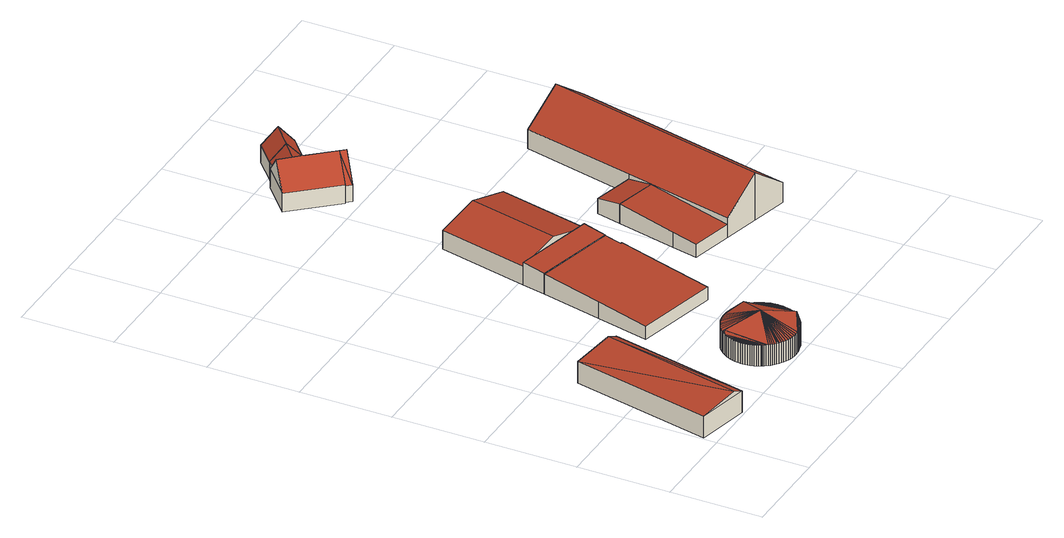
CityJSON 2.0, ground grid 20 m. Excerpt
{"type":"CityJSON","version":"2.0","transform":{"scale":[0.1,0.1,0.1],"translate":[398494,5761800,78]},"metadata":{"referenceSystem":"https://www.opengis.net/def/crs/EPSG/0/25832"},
"CityObjects":{
"building1":{"type":"Building","attributes":{"Gemeindeschluessel":"05515000","Geometrietyp2DReferenz":"3000","function":"31001_2700","roofType":"3100","measuredHeight":5.97},"geometry":[{"type":"Solid","lod":"2","boundaries":[[[[0,1,2,3]],[[4,5,1,0]],[[6,7,5,4]],[[3,2,7,6]],[[0,8,4]],[[6,9,3]],[[9,8,0]],[[0,3,9]],[[6,4,8]],[[8,9,6]],[[1,5,7,2]]]],"semantics":{"surfaces":[{"type":"WallSurface"},{"type":"RoofSurface"},{"type":"GroundSurface"}],"values":[[0,0,0,0,0,0,1,1,1,1,2]]}}]},
"building2":{"type":"Building","attributes":{"Gemeindeschluessel":"05515000","Geometrietyp2DReferenz":"3000","function":"51003_1201","roofType":"5000","measuredHeight":7.87},"geometry":[{"type":"Solid","lod":"2","boundaries":[[[[10,11,12,13]],[[14,15,11,10]],[[16,17,15,14]],[[18,19,17,16]],[[20,21,19,18]],[[22,23,21,20]],[[24,25,23,22]],[[26,27,25,24]],[[28,29,27,26]],[[30,31,29,28]],[[32,33,31,30]],[[34,35,33,32]],[[36,37,35,34]],[[38,39,37,36]],[[40,41,39,38]],[[42,43,41,40]],[[44,45,43,42]],[[46,47,45,44]],[[48,49,47,46]],[[50,51,49,48]],[[52,53,51,50]],[[54,55,53,52]],[[56,57,55,54]],[[58,59,57,56]],[[60,61,59,58]],[[62,63,61,60]],[[64,65,63,62]],[[66,67,65,64]],[[68,69,67,66]],[[70,71,69,68]],[[72,73,71,70]],[[74,75,73,72]],[[76,77,75,74]],[[78,79,77,76]],[[80,81,79,78]],[[82,83,81,80]],[[84,85,83,82]],[[86,87,85,84]],[[88,89,87,86]],[[90,91,89,88]],[[92,93,91,90]],[[94,95,93,92]],[[96,97,95,94]],[[98,99,97,96]],[[100,101,99,98]],[[102,103,101,100]],[[104,105,103,102]],[[106,107,105,104]],[[108,109,107,106]],[[110,111,109,108]],[[112,113,111,110]],[[114,115,113,112]],[[116,117,115,114]],[[118,119,117,116]],[[120,121,119,118]],[[122,123,121,120]],[[124,125,123,122]],[[126,127,125,124]],[[128,129,127,126]],[[130,131,129,128]],[[132,133,131,130]],[[134,135,133,132]],[[136,137,135,134]],[[138,139,137,136]],[[140,141,139,138]],[[142,143,141,140]],[[144,145,143,142]],[[146,147,145,144]],[[148,149,147,146]],[[150,151,149,148]],[[152,153,151,150]],[[154,155,153,152]],[[156,157,155,154]],[[158,159,157,156]],[[160,161,159,158]],[[162,163,161,160]],[[164,165,163,162]],[[166,167,165,164]],[[168,169,167,166]],[[170,171,169,168]],[[172,173,171,170]],[[174,175,173,172]],[[176,177,175,174]],[[178,179,177,176]],[[180,181,179,178]],[[182,183,181,180]],[[184,185,183,182]],[[186,187,185,184]],[[13,12,187,186]],[[80,78,188]],[[78,76,188]],[[76,74,188]],[[74,72,188]],[[72,70,188]],[[70,68,188]],[[68,66,188]],[[66,64,188]],[[64,189,188]],[[189,64,62]],[[189,62,60]],[[189,60,58]],[[189,58,56]],[[189,56,54]],[[189,54,52]],[[189,52,50]],[[189,50,48]],[[189,48,46]],[[189,46,44]],[[190,189,44]],[[116,114,112]],[[118,116,112]],[[118,112,110]],[[120,118,110]],[[120,110,108]],[[120,108,106]],[[122,120,106]],[[122,106,104]],[[124,122,104]],[[124,104,102]],[[124,102,100]],[[126,124,100]],[[126,100,98]],[[128,126,98]],[[128,98,96]],[[128,96,94]],[[130,128,94]],[[130,94,92]],[[130,92,191]],[[92,90,191]],[[90,88,191]],[[88,86,191]],[[86,84,191]],[[84,82,191]],[[82,188,191]],[[189,191,188]],[[132,191,134]],[[134,191,136]],[[136,191,138]],[[138,191,140]],[[140,191,142]],[[142,191,144]],[[144,191,146]],[[146,191,148]],[[148,191,150]],[[191,189,150]],[[152,150,189]],[[154,152,189]],[[156,154,189]],[[158,156,189]],[[160,158,189]],[[162,160,189]],[[164,162,189]],[[166,164,189]],[[168,166,189]],[[189,192,168]],[[170,192,189]],[[172,170,189]],[[174,172,189]],[[176,174,189]],[[178,176,189]],[[189,190,178]],[[178,190,180]],[[190,42,180]],[[182,180,42]],[[186,184,182,42]],[[186,42,40]],[[13,186,40]],[[13,40,38]],[[10,13,38]],[[14,10,38]],[[14,38,36]],[[16,14,36]],[[16,36,34]],[[18,16,34]],[[20,18,34]],[[20,34,32]],[[22,20,32]],[[22,32,30]],[[24,22,30]],[[24,30,28]],[[28,26,24]],[[188,82,80]],[[190,44,42]],[[191,132,130]],[[192,170,168]],[[11,15,17,19,21,23,25,27,29,31,33,35,37,39,41,43,45,47,49,51,53,55,57,59,61,63,65,67,69,71,73,75,77,79,81,83,85,87,89,91,93,95,97,99,101,103,105,107,109,111,113,115,117,119,121,123,125,127,129,131,133,135,137,139,141,143,145,147,149,151,153,155,157,159,161,163,165,167,169,171,173,175,177,179,181,183,185,187,12]]]],"semantics":{"surfaces":[{"type":"WallSurface"},{"type":"RoofSurface"},{"type":"GroundSurface"}],"values":[[0,0,0,0,0,0,0,0,0,0,0,0,0,0,0,0,0,0,0,0,0,0,0,0,0,0,0,0,0,0,0,0,0,0,0,0,0,0,0,0,0,0,0,0,0,0,0,0,0,0,0,0,0,0,0,0,0,0,0,0,0,0,0,0,0,0,0,0,0,0,0,0,0,0,0,0,0,0,0,0,0,0,0,0,0,0,0,0,0,1,1,1,1,1,1,1,1,1,1,1,1,1,1,1,1,1,1,1,1,1,1,1,1,1,1,1,1,1,1,1,1,1,1,1,1,1,1,1,1,1,1,1,1,1,1,1,1,1,1,1,1,1,1,1,1,1,1,1,1,1,1,1,1,1,1,1,1,1,1,1,1,1,1,1,1,1,1,1,1,1,1,1,1,1,1,1,1,1,1,1,1,0,0,0,0,2]]}}]},
"building3":{"type":"Building","attributes":{"Gemeindeschluessel":"05515000","Geometrietyp2DReferenz":"3000","function":"31001_2700","roofType":"2100","measuredHeight":4.57},"geometry":[{"type":"Solid","lod":"2","boundaries":[[[[193,194,195,196]],[[197,198,194,193]],[[199,200,198,197]],[[201,202,200,199]],[[203,204,202,201]],[[205,206,204,203]],[[207,208,206,205]],[[209,210,208,207]],[[196,195,210,209]],[[207,205,203,201,199,197,193,196,209]],[[194,198,200,202,204,206,208,210,195]]]],"semantics":{"surfaces":[{"type":"WallSurface"},{"type":"RoofSurface"},{"type":"GroundSurface"}],"values":[[0,0,0,0,0,0,0,0,0,1,2]]}}]},
"building4":{"type":"Building","attributes":{"Gemeindeschluessel":"05515000","Geometrietyp2DReferenz":"3000","function":"51009_1610","roofType":"2100","measuredHeight":5.06},"geometry":[{"type":"Solid","lod":"2","boundaries":[[[[211,212,200,213]],[[214,215,212,211]],[[216,204,215,214]],[[217,202,204,216]],[[213,200,202,217]],[[216,214,211,213,217]],[[212,215,204,202,200]]]],"semantics":{"surfaces":[{"type":"WallSurface"},{"type":"RoofSurface"},{"type":"GroundSurface"}],"values":[[0,0,0,0,0,1,2]]}}]},
"building5":{"type":"Building","attributes":{"Gemeindeschluessel":"05515000","Geometrietyp2DReferenz":"3000","function":"31001_2700","roofType":"3100","measuredHeight":6.54},"geometry":[{"type":"Solid","lod":"2","boundaries":[[[[218,219,212,220]],[[221,222,219,218]],[[223,215,222,221]],[[220,212,215,223]],[[218,224,221]],[[223,225,220]],[[220,225,224,218]],[[221,224,225,223]],[[219,222,215,212]]]],"semantics":{"surfaces":[{"type":"WallSurface"},{"type":"RoofSurface"},{"type":"GroundSurface"}],"values":[[0,0,0,0,0,0,1,1,2]]}}]},
"building6":{"type":"Building","attributes":{"Gemeindeschluessel":"05515000","Geometrietyp2DReferenz":"3000","function":"31001_1000","roofType":"5000","measuredHeight":9.24},"address":[{"country":"Germany","locality":"Münster","thoroughfareNumber":"597","thoroughfareName":"Rüschhausweg"}],"geometry":[{"type":"Solid","lod":"2","boundaries":[[[[226,227,228,229]],[[230,231,227,226]],[[232,233,231,230]],[[234,235,233,232]],[[236,237,235,234]],[[238,239,237,236]],[[240,241,239,238]],[[229,228,241,240]],[[242,240,238,243]],[[238,236,243]],[[242,243,236,234,244]],[[234,232,244]],[[242,244,232,230,245]],[[245,230,226,246]],[[226,229,246]],[[245,246,229,240,242]],[[227,231,233,235,237,239,241,228]]]],"semantics":{"surfaces":[{"type":"WallSurface"},{"type":"RoofSurface"},{"type":"GroundSurface"}],"values":[[0,0,0,0,0,0,0,0,1,0,1,0,1,1,0,1,2]]}}]},
"building7":{"type":"Building","attributes":{"Gemeindeschluessel":"05515000","Geometrietyp2DReferenz":"3000","function":"51009_1610","roofType":"3100","measuredHeight":9.04},"geometry":[{"type":"Solid","lod":"2","boundaries":[[[[247,248,249,250]],[[251,252,248,247]],[[253,254,252,251]],[[250,249,254,253]],[[247,244,251]],[[253,255,250]],[[250,255,244]],[[244,247,250]],[[255,253,251]],[[251,244,255]],[[248,252,254,249]]]],"semantics":{"surfaces":[{"type":"WallSurface"},{"type":"RoofSurface"},{"type":"GroundSurface"}],"values":[[0,0,0,0,0,0,1,1,1,1,2]]}}]},
"building8":{"type":"Building","attributes":{"Gemeindeschluessel":"05515000","Geometrietyp2DReferenz":"3000","function":"31001_2700","roofType":"2100","measuredHeight":4.33},"geometry":[{"type":"Solid","lod":"2","boundaries":[[[[256,257,258,259]],[[260,261,257,256]],[[262,263,261,260]],[[259,258,263,262]],[[260,256,259,262]],[[257,261,263,258]]]],"semantics":{"surfaces":[{"type":"WallSurface"},{"type":"RoofSurface"},{"type":"GroundSurface"}],"values":[[0,0,0,0,1,2]]}}]},
"building9":{"type":"Building","attributes":{"Gemeindeschluessel":"05515000","Geometrietyp2DReferenz":"3000","function":"31001_2460","roofType":"3100","measuredHeight":7.66},"geometry":[{"type":"Solid","lod":"2","boundaries":[[[[264,265,266,267]],[[268,269,265,264]],[[270,271,269,268]],[[267,266,271,270]],[[264,272,268]],[[270,246,267]],[[267,246,272,264]],[[268,272,246,270]],[[265,269,271,266]]]],"semantics":{"surfaces":[{"type":"WallSurface"},{"type":"RoofSurface"},{"type":"GroundSurface"}],"values":[[0,0,0,0,0,0,1,1,2]]}}]},
"building10":{"type":"Building","attributes":{"Gemeindeschluessel":"05515000","Geometrietyp2DReferenz":"3000","function":"31001_2700"},"children":["building10-1","building10-2"]},
"building10-1":{"type":"BuildingPart","attributes":{"roofType":"3100","measuredHeight":10.66},"parents":["building10"],"geometry":[{"type":"Solid","lod":"2","boundaries":[[[[273,274,258,275]],[[276,277,274,273]],[[278,279,277,276]],[[280,281,279,278]],[[282,283,281,280]],[[284,285,283,282]],[[286,287,288,285,284]],[[275,258,257,256,289]],[[282,280,278,276,284]],[[273,275,289,286,284,276]],[[274,277,279,281,283,285,288,257,258]],[[256,287,286,289]],[[257,288,287,256]]]],"semantics":{"surfaces":[{"type":"WallSurface"},{"type":"RoofSurface"},{"type":"GroundSurface"},{"type":"ClosureSurface"}],"values":[[0,0,0,0,0,0,0,0,1,1,2,0,3]]}}]},
"building10-2":{"type":"BuildingPart","attributes":{"roofType":"2100","measuredHeight":4.37},"parents":["building10"],"geometry":[{"type":"Solid","lod":"2","boundaries":[[[[290,291,288,287]],[[292,293,291,290]],[[260,261,293,292]],[[256,257,261,260]],[[260,292,290,287,256]],[[291,293,261,257,288]],[[288,257,256,287]]]],"semantics":{"surfaces":[{"type":"WallSurface"},{"type":"RoofSurface"},{"type":"GroundSurface"},{"type":"ClosureSurface"}],"values":[[0,0,0,0,1,2,3]]}}]}
},
"vertices":[
[73,336,52],[73,336,3],[5,30,3],[5,30,52],[188,311,52],[188,311,3],[120,5,52],[120,5,3],[164,316,63],[96,10,63],
[279,49,54],[279,49,7],[281,46,7],[281,46,54],[278,53,54],[278,53,7],[276,57,54],[276,57,7],[275,61,54],[275,61,7],[274,65,54],[274,65,7],[273,70,54],[273,70,7],[272,75,54],[272,75,7],[272,80,54],[272,80,7],[272,85,54],[272,85,7],[273,91,54],[273,91,7],[274,97,54],[274,97,7],[275,102,54],[275,102,7],[277,108,54],[277,108,7],[279,114,54],[279,114,7],[282,120,54],[282,120,7],[286,125,54],[286,125,7],[290,131,54],[290,131,7],[294,136,54],[294,136,7],[299,141,54],[299,141,7],[305,145,54],[305,145,7],[311,149,54],[311,149,7],[317,152,54],[317,152,7],[324,155,54],[324,155,7],[330,157,54],[330,157,7],[337,158,54],[337,158,7],[344,159,54],[344,159,7],[350,159,54],[350,159,7],[357,159,54],[357,159,7],[363,158,54],[363,158,7],[369,157,54],[369,157,7],[375,155,54],[375,155,7],[380,153,54],[380,153,7],[385,151,54],[385,151,7],[390,148,54],[390,148,7],[394,145,54],[394,145,7],[398,142,54],[398,142,7],[402,139,54],[402,139,7],[405,136,54],[405,136,7],[408,133,54],[408,133,7],[410,130,54],[410,130,7],[413,127,54],[413,127,7],[415,123,54],[415,123,7],[417,120,54],[417,120,7],[419,117,54],[419,117,7],[420,114,54],[420,114,7],[422,110,54],[422,110,7],[423,106,54],[423,106,7],[424,102,54],[424,102,7],[426,98,54],[426,98,7],[426,93,54],[426,93,7],[427,88,54],[427,88,7],[427,83,54],[427,83,7],[427,78,54],[427,78,7],[427,72,54],[427,72,7],[426,67,54],[426,67,7],[424,61,54],[424,61,7],[423,55,54],[423,55,7],[420,49,54],[420,49,7],[417,43,54],[417,43,7],[414,38,54],[414,38,7],[410,32,54],[410,32,7],[405,27,54],[405,27,7],[400,23,54],[400,23,7],[394,18,54],[394,18,7],[389,14,54],[389,14,7],[382,11,54],[382,11,7],[376,9,54],[376,9,7],[369,7,54],[369,7,7],[362,5,54],[362,5,7],[356,4,54],[356,4,7],[349,4,54],[349,4,7],[343,4,54],[343,4,7],[336,5,54],[336,5,7],[330,6,54],[330,6,7],[325,8,54],[325,8,7],[319,10,54],[319,10,7],[314,13,54],[314,13,7],[310,15,54],[310,15,7],[305,18,54],[305,18,7],[301,21,54],[301,21,7],[298,24,54],[298,24,7],[295,27,54],[295,27,7],[292,30,54],[292,30,7],[289,33,54],[289,33,7],[287,37,54],[287,37,7],[284,40,54],[284,40,7],[283,43,54],[283,43,7],[282,43,54],[282,43,7],[398,142,61],[350,81,86],[289,129,61],[411,34,61],[302,21,61],
[268,288,36],[268,288,6],[449,245,6],[449,245,36],[295,403,43],[295,403,6],[326,536,52],[326,536,6],[488,498,52],[488,498,6],[504,494,52],[504,494,6],[495,456,49],[495,456,6],[499,456,49],[499,456,6],[476,361,44],[476,361,6],
[338,588,57],[338,588,6],[326,536,53],[516,546,57],[516,546,6],[504,494,53],[488,498,53],
[384,785,48],[384,785,6],[338,588,48],[562,744,48],[562,744,6],[516,546,48],[473,765,72],[427,567,72],
[504,1147,45],[504,1147,3],[460,1197,3],[460,1197,45],[485,1130,45],[485,1130,3],[520,1090,45],[520,1090,3],[450,1028,45],[450,1028,3],[367,1123,45],[367,1123,3],[437,1184,45],[437,1184,3],[441,1181,45],[441,1181,3],[436,1115,95],[402,1153,95],[485,1059,95],[437,1133,81],[482,1172,81],
[450,1028,43],[450,1028,5],[460,1017,5],[460,1017,43],[520,1090,43],[520,1090,5],[530,1079,43],[530,1079,5],[495,1048,95],
[711,500,50],[711,500,6],[723,554,6],[723,554,40],[620,522,50],[620,522,6],[633,576,40],[633,576,6],
[508,1240,43],[508,1240,4],[460,1197,4],[460,1197,43],[552,1189,43],[552,1189,4],[504,1147,43],[504,1147,4],[530,1214,81],
[781,801,50],[781,801,6],[723,554,51],[862,782,113],[862,782,6],[943,762,50],[943,762,6],[843,330,50],[843,330,6],[829,275,51],[829,275,6],[748,294,113],[748,294,6],[668,313,51],[668,313,36],[668,313,6],[711,500,51],
[576,334,36],[576,334,6],[589,390,40],[589,390,6]
]}
